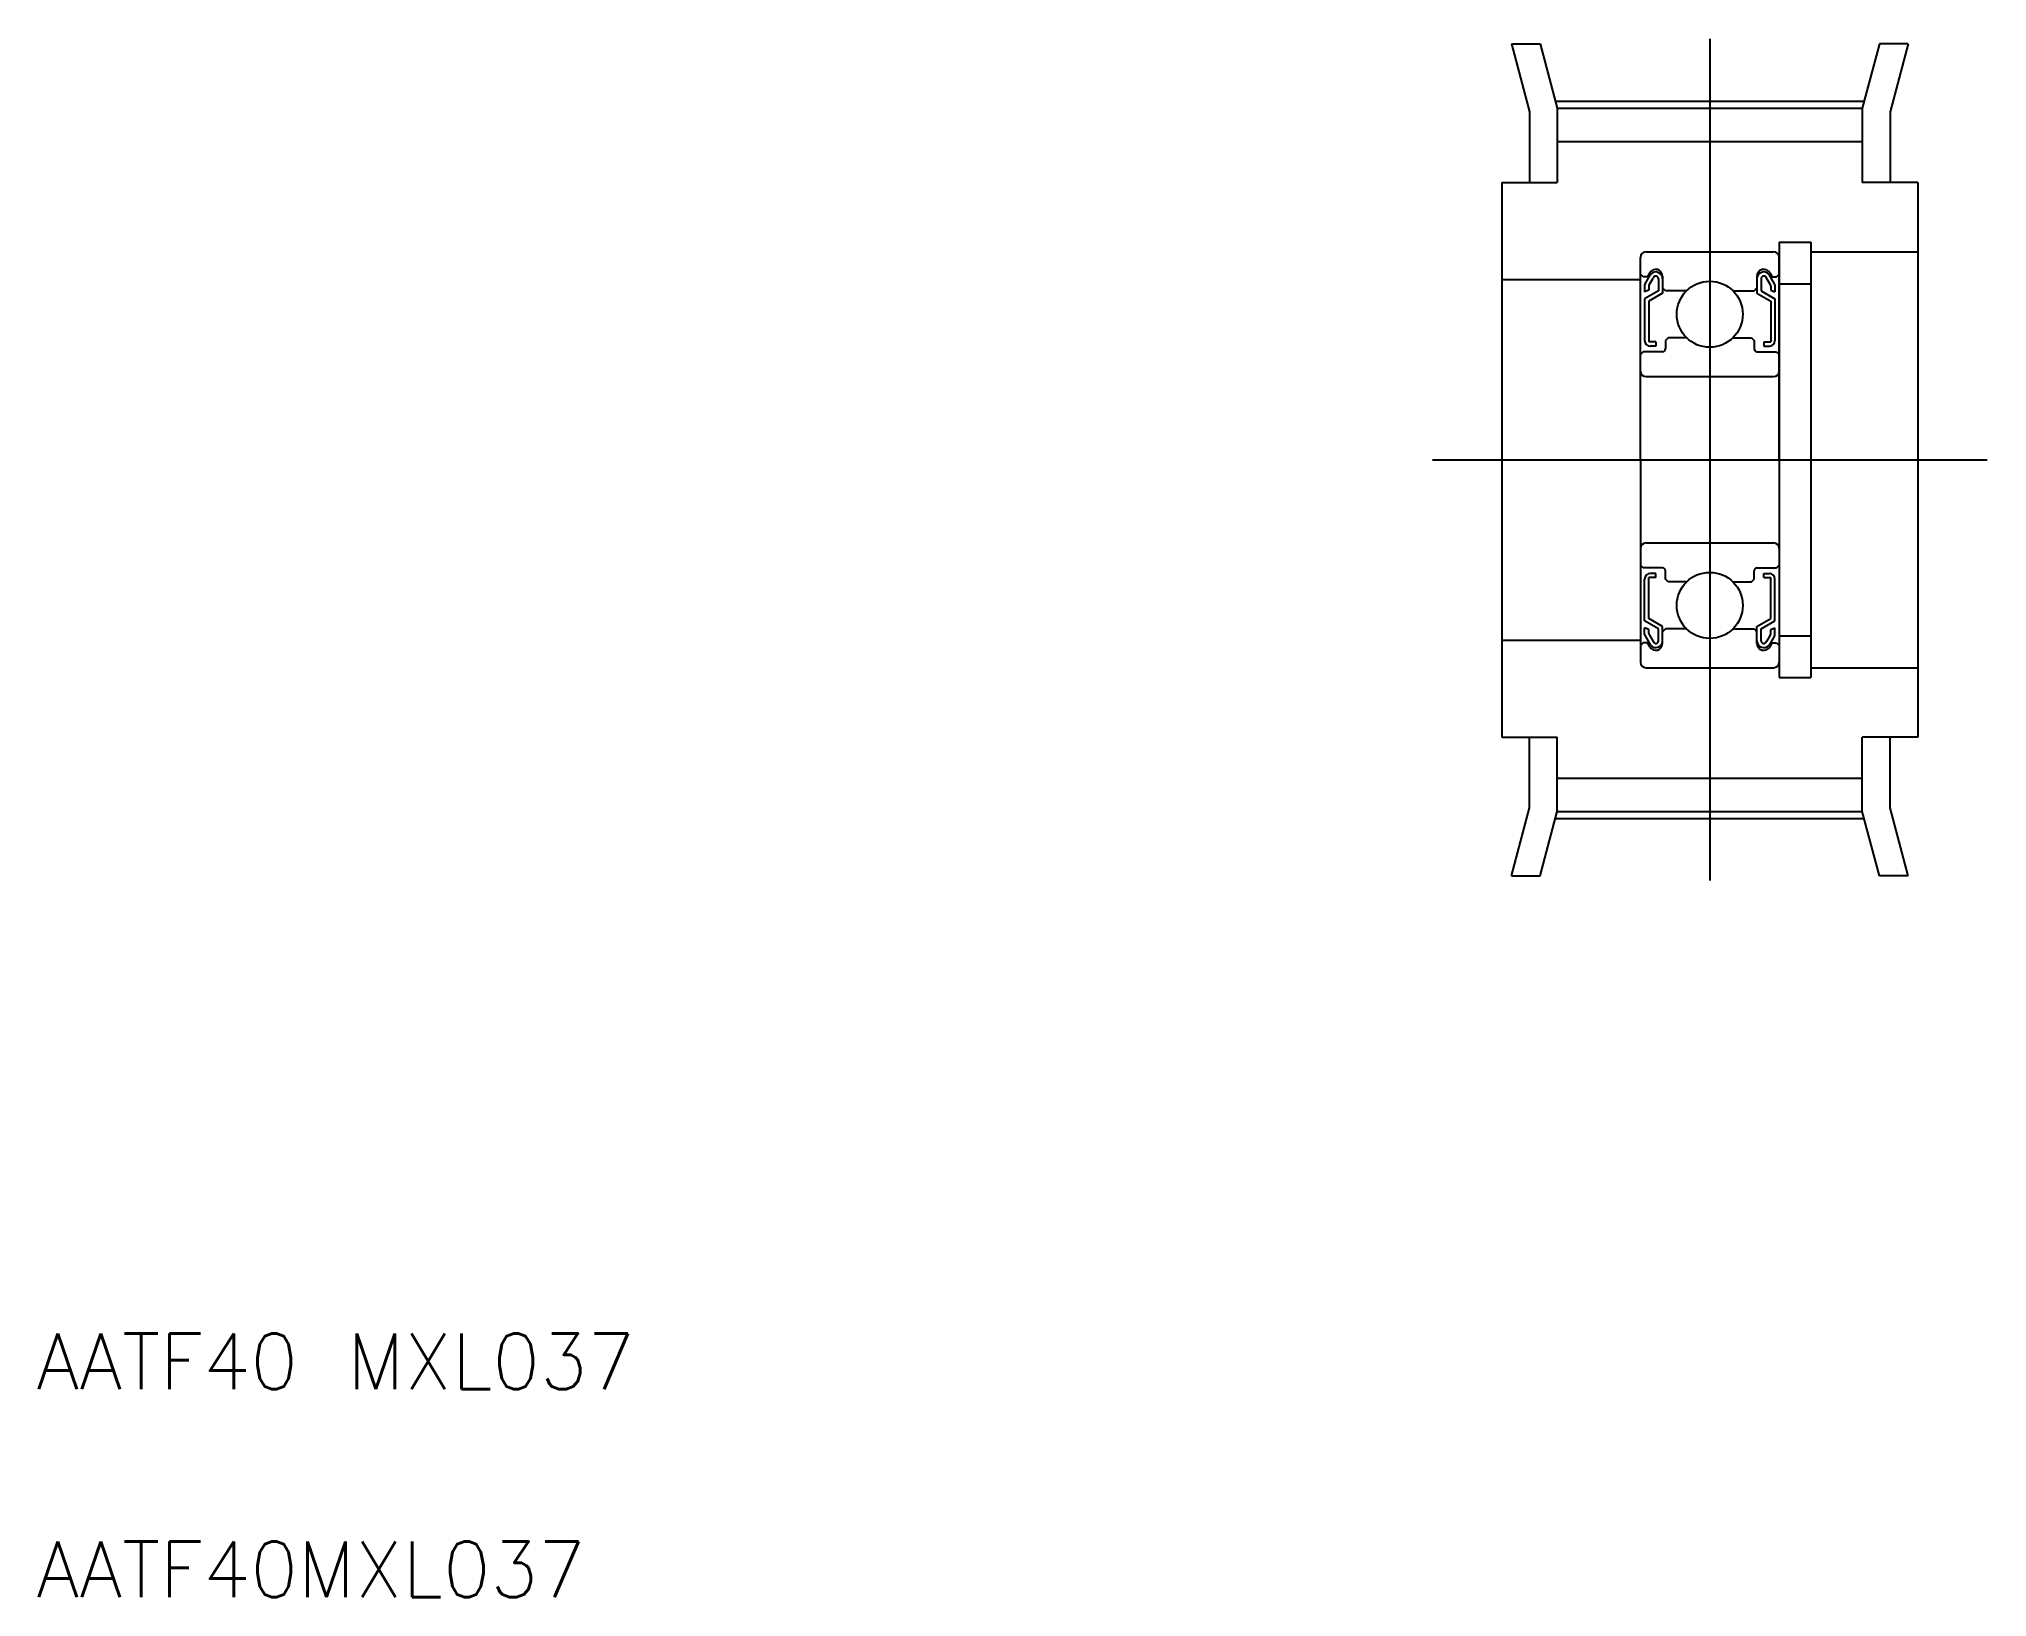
# Model space of a CAD drawing. Extents: x 5.1 to 75.3, y 5 to 61.2.
import ezdxf

# ---------------------------------------------------------------- set-up
doc = ezdxf.new("R2010")
doc.units = 0
doc.linetypes.add('CENTER', pattern=[50.8, 31.75, -6.35, 6.35, -6.35])
doc.layers.get('0').update_dxf_attribs({"linetype": 'CONTINUOUS'})
doc.layers.add('CENTER', color=1, linetype='CENTER')
doc.styles.get("Standard").update_dxf_attribs({"font": 'txt', "bigfont": 'BIGFONT'})

msp = doc.modelspace()

# ---------------------------------------------------------------- linework, layer by layer
at = {"color": 7, "linetype": 'CONTINUOUS'}
for p, q in [((58.193, 61.019), (58.85, 58.567)), ((58.193, 61.019), (59.228, 61.019)), ((59.228, 61.019), (59.85, 58.699)), ((71.471, 61.019), (70.85, 58.699)), ((72.507, 61.019), (71.471, 61.019)), ((72.507, 61.019), (71.85, 58.567)), ((58.85, 58.567), (58.85, 56.019)), ((59.85, 58.699), (70.85, 58.699)), ((59.85, 58.699), (59.85, 56.019)), ((70.85, 58.699), (70.85, 56.019)), ((71.85, 58.567), (71.85, 56.019)), ((59.85, 57.499), (70.85, 57.499)), ((57.85, 56.019), (57.85, 36.019)), ((57.85, 56.019), (59.85, 56.019)), ((72.85, 56.019), (70.85, 56.019)), ((72.85, 56.019), (72.85, 36.019)), ((63.05, 53.519), (67.65, 53.519)), ((67.85, 53.869), (67.85, 38.169)), ((67.85, 53.869), (69, 53.869)), ((69, 53.869), (69, 38.169)), ((69, 53.519), (72.85, 53.519)), ((62.85, 46.019), (62.85, 53.319)), ((62.95, 52.619), (62.85, 52.719)), ((63.013, 52.365), (63.211, 52.707)), ((63.183, 52.763), (63.1, 52.619)), ((67.686, 52.365), (67.489, 52.707)), ((67.516, 52.763), (67.6, 52.619)), ((67.75, 52.619), (67.85, 52.719)), ((67.85, 46.019), (67.85, 53.319)), ((57.85, 52.519), (62.85, 52.519)), ((63.1, 52.619), (62.95, 52.619)), ((63, 52.315), (63, 52.082)), ((63.15, 52.137), (63, 52.082)), ((63.5, 52.119), (63, 51.83)), ((63.15, 52.275), (63.15, 52.137)), ((63.65, 52.032), (63.15, 51.743)), ((63.163, 52.325), (63.302, 52.566)), ((63.5, 52.544), (63.5, 52.119)), ((63.65, 52.638), (63.65, 52.219)), ((63.65, 52.544), (63.65, 52.032)), ((63.75, 52.119), (63.65, 52.219)), ((64.516, 52.119), (63.75, 52.119)), ((66.183, 52.119), (66.95, 52.119)), ((66.95, 52.119), (67.05, 52.219)), ((67.05, 52.638), (67.05, 52.219)), ((67.05, 52.544), (67.05, 52.032)), ((67.05, 52.032), (67.55, 51.743)), ((67.2, 52.544), (67.2, 52.119)), ((67.2, 52.119), (67.7, 51.83)), ((67.536, 52.325), (67.397, 52.566)), ((67.55, 52.275), (67.55, 52.137)), ((67.55, 52.137), (67.7, 52.082)), ((67.6, 52.619), (67.75, 52.619)), ((67.7, 52.315), (67.7, 52.082)), ((67.85, 52.369), (69, 52.369)), ((63, 51.83), (63, 50.319)), ((63.15, 51.743), (63.15, 50.269)), ((67.55, 51.743), (67.55, 50.269)), ((67.7, 51.83), (67.7, 50.319)), ((62.95, 49.919), (62.85, 49.819)), ((63.65, 49.919), (62.95, 49.919)), ((63.4, 50.269), (63.15, 50.269)), ((63.4, 50.119), (63.2, 50.119)), ((63.4, 50.269), (63.4, 50.119)), ((63.85, 50.419), (63.75, 50.319)), ((63.75, 50.319), (63.75, 50.019)), ((64.516, 50.419), (63.85, 50.419)), ((66.183, 50.419), (66.85, 50.419)), ((66.85, 50.419), (66.95, 50.319)), ((66.95, 50.319), (66.95, 50.019)), ((67.05, 49.919), (67.75, 49.919)), ((67.3, 50.269), (67.3, 50.119)), ((67.3, 50.269), (67.55, 50.269)), ((67.3, 50.119), (67.5, 50.119)), ((67.75, 49.919), (67.85, 49.819)), ((62.85, 49.669), (62.85, 49.669)), ((63.05, 49.019), (67.65, 49.019)), ((62.85, 47.844), (62.85, 47.844)), ((62.85, 46.019), (62.85, 38.719)), ((67.85, 46.019), (67.85, 38.719)), ((63.05, 43.019), (67.65, 43.019)), ((62.95, 42.119), (62.85, 42.219)), ((67.75, 42.119), (67.85, 42.219)), ((63.65, 42.119), (62.95, 42.119)), ((63, 40.207), (63, 41.719)), ((63.4, 41.769), (63.15, 41.769)), ((63.15, 40.294), (63.15, 41.769)), ((63.4, 41.919), (63.2, 41.919)), ((63.4, 41.769), (63.4, 41.919)), ((63.75, 41.719), (63.75, 42.019)), ((63.85, 41.619), (63.75, 41.719)), ((64.516, 41.619), (63.85, 41.619)), ((66.183, 41.619), (66.85, 41.619)), ((66.85, 41.619), (66.95, 41.719)), ((66.95, 41.719), (66.95, 42.019)), ((67.05, 42.119), (67.75, 42.119)), ((67.3, 41.769), (67.3, 41.919)), ((67.3, 41.919), (67.5, 41.919)), ((67.3, 41.769), (67.55, 41.769)), ((67.55, 40.294), (67.55, 41.769)), ((67.7, 40.207), (67.7, 41.719)), ((63.5, 39.919), (63, 40.207)), ((63.65, 40.005), (63.15, 40.294)), ((67.05, 40.005), (67.55, 40.294)), ((67.2, 39.919), (67.7, 40.207)), ((57.85, 39.519), (62.85, 39.519)), ((62.95, 39.419), (62.85, 39.319)), ((63.1, 39.419), (62.95, 39.419)), ((63, 39.722), (63, 39.955)), ((63.15, 39.9), (63, 39.955)), ((63.013, 39.672), (63.211, 39.33)), ((63.183, 39.274), (63.1, 39.419)), ((63.15, 39.762), (63.15, 39.9)), ((63.163, 39.712), (63.302, 39.471)), ((63.5, 39.494), (63.5, 39.919)), ((63.65, 39.494), (63.65, 40.005)), ((63.75, 39.919), (63.65, 39.819)), ((63.65, 39.399), (63.65, 39.819)), ((64.516, 39.919), (63.75, 39.919)), ((66.183, 39.919), (66.95, 39.919)), ((66.95, 39.919), (67.05, 39.819)), ((67.05, 39.494), (67.05, 40.005)), ((67.05, 39.399), (67.05, 39.819)), ((67.2, 39.494), (67.2, 39.919)), ((67.536, 39.712), (67.397, 39.471)), ((67.686, 39.672), (67.489, 39.33)), ((67.516, 39.274), (67.6, 39.419)), ((67.55, 39.9), (67.7, 39.955)), ((67.55, 39.762), (67.55, 39.9)), ((67.6, 39.419), (67.75, 39.419)), ((67.7, 39.722), (67.7, 39.955)), ((67.75, 39.419), (67.85, 39.319)), ((67.85, 39.669), (69, 39.669)), ((63.05, 38.519), (67.65, 38.519)), ((67.85, 38.169), (69, 38.169)), ((69, 38.519), (72.85, 38.519)), ((57.85, 36.019), (59.85, 36.019)), ((58.85, 33.47), (58.85, 36.019)), ((59.85, 33.339), (59.85, 36.019)), ((72.85, 36.019), (70.85, 36.019)), ((70.85, 33.339), (70.85, 36.019)), ((71.85, 33.47), (71.85, 36.019)), ((59.85, 34.539), (70.85, 34.539)), ((58.193, 31.019), (58.85, 33.47)), ((59.228, 31.019), (59.85, 33.339)), ((59.85, 33.339), (70.85, 33.339)), ((71.471, 31.019), (70.85, 33.339)), ((72.507, 31.019), (71.85, 33.47)), ((58.193, 31.019), (59.228, 31.019)), ((72.507, 31.019), (71.471, 31.019))]:
    msp.add_line(p, q, dxfattribs=at)
for centre in [(65.35, 51.269), (65.35, 40.769)]:
    msp.add_circle(centre, 1.191, dxfattribs=at)
for centre, radius, start, end in [((63.05, 53.319), 0.2, 90, 180), ((67.65, 53.319), 0.2, 0, 90), ((63.4, 52.638), 0.25, 359.99956, 150.00021), ((63.4, 52.544), 0.25, 0, 139.19441), ((67.3, 52.638), 0.25, 29.99979, 180.00044), ((67.3, 52.544), 0.25, 40.80559, 180), ((63.1, 52.315), 0.1, 150.00032, 180.0006), ((63.25, 52.275), 0.1, 150.00032, 180.0006), ((63.4, 52.544), 0.1, 0, 167.12492), ((67.3, 52.544), 0.1, 12.87508, 180), ((67.45, 52.275), 0.1, 359.9994, 29.99968), ((67.6, 52.315), 0.1, 359.9994, 29.99968), ((63.2, 50.319), 0.2, 180.00032, 270.00031), ((63.65, 50.019), 0.1, 270.00058, 0), ((67.05, 50.019), 0.1, 180, 269.99942), ((67.5, 50.319), 0.2, 269.99969, 359.99968), ((63.05, 49.219), 0.2, 180, 270), ((67.65, 49.219), 0.2, 270, 0), ((63.05, 42.819), 0.2, 90, 180), ((67.65, 42.819), 0.2, 0, 90), ((63.2, 41.719), 0.2, 89.99969, 179.99968), ((63.65, 42.019), 0.1, 0, 89.99942), ((67.05, 42.019), 0.1, 90.00058, 180), ((67.5, 41.719), 0.2, 0.00032, 90.00031), ((63.1, 39.722), 0.1, 179.9994, 209.99968), ((63.25, 39.762), 0.1, 179.9994, 209.99968), ((63.4, 39.399), 0.25, 209.99979, 0.00044), ((63.4, 39.494), 0.25, 220.80559, 0), ((63.4, 39.494), 0.1, 192.87508, 0), ((67.3, 39.494), 0.25, 180, 319.19441), ((67.3, 39.399), 0.25, 179.99956, 330.00021), ((67.3, 39.494), 0.1, 180, 347.12492), ((67.45, 39.762), 0.1, 330.00032, 0.0006), ((67.6, 39.722), 0.1, 330.00032, 0.0006), ((63.05, 38.719), 0.2, 180, 270), ((67.65, 38.719), 0.2, 270, 0)]:
    msp.add_arc(centre, radius, start, end, dxfattribs=at)
at = {"layer": 'CENTER', "color": 1, "linetype": 'CENTER'}
for p, q in [((65.35, 61.199), (65.35, 30.839)), ((59.781, 58.954), (70.918, 58.954)), ((55.35, 46.019), (75.35, 46.019)), ((59.781, 33.084), (70.918, 33.084))]:
    msp.add_line(p, q, dxfattribs=at)

# ---------------------------------------------------------------- texts
at = {"color": 7, "linetype": 'CONTINUOUS'}
for s, p in [('AATF40 MXL037', (5, 12.5)), ('AATF40MXL037', (5, 5))]:
    msp.add_text(s, height=2, dxfattribs=at).set_placement(p)

doc.saveas('drawing.dxf')
